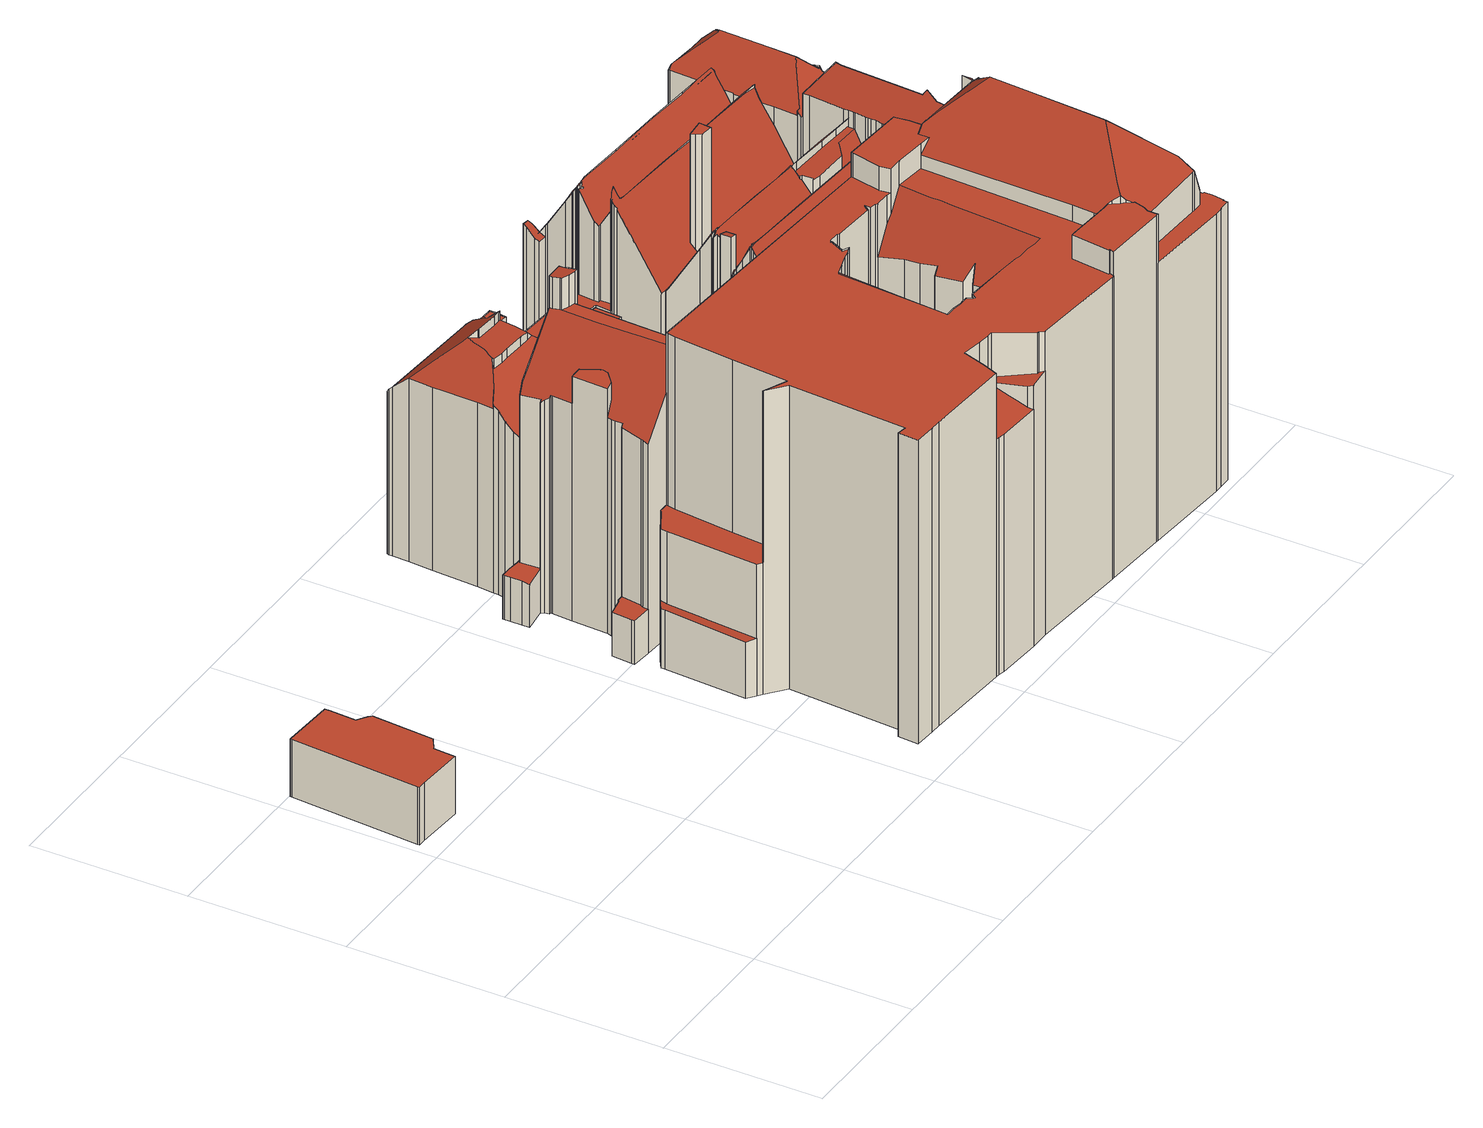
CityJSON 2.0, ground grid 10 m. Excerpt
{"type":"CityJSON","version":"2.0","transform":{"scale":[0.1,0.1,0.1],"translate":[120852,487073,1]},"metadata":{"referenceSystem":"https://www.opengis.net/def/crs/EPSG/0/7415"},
"CityObjects":{
"building1":{"type":"Building","attributes":{"dak_type":"horizontal","data_area":29.28,"data_coverage":0.851,"geconstateerd":false,"gid":17598301,"h_dak_50p":4.99,"h_dak_70p":5,"h_dak_max":5.19,"h_dak_min":4.83,"h_maaiveld":1.19,"kas_warenhuis":false,"lod11_replace":false,"ondergronds_type":"above ground","oorspronkelijkbouwjaar":1005,"pw_actueel":"yes","pw_bron":"ahn3","reconstructie_methode":"tudelft3d-geoflow","reconstruction_skipped":false,"rmse_lod12":0.0372,"rmse_lod13":0.0381,"rmse_lod22":0.0336,"rn":1,"status":"Pand in gebruik","t_run":71.97,"val3dity_codes_lod12":"[]","val3dity_codes_lod13":"[]","val3dity_codes_lod22":"[]"},"children":["building1-1"]},
"building1-1":{"type":"BuildingPart","parents":["building1"],"geometry":[{"type":"Solid","lod":"2.2","boundaries":[[[[0,1,2,3,4,5,6,7,8,9,10,11,12,13,14]],[[15,5,4,16]],[[17,6,5,15]],[[18,1,0,19]],[[20,2,1,18]],[[21,3,2,20]],[[22,13,12,23]],[[24,11,10,25]],[[25,10,9,26]],[[27,8,7,28]],[[23,12,11,24]],[[29,14,13,22]],[[19,0,14,29]],[[16,4,3,21]],[[26,9,8,27]],[[28,7,6,17]],[[15,16,21,20,18,19,29,22,23,24,25,26,27,28,17]]]],"semantics":{"surfaces":[{"type":"GroundSurface"},{"type":"WallSurface","on_footprint_edge":true},{"type":"RoofSurface"}],"values":[[0,1,1,1,1,1,1,1,1,1,1,1,1,1,1,1,2]]}}]},
"building2":{"type":"Building","attributes":{"dak_type":"slanted","data_area":481.75,"data_coverage":0.892,"geconstateerd":false,"gid":17598288,"h_dak_50p":21.17,"h_dak_70p":21.23,"h_dak_max":25.89,"h_dak_min":2.45,"h_maaiveld":1.07,"kas_warenhuis":false,"lod11_replace":false,"ondergronds_type":"above ground","oorspronkelijkbouwjaar":1922,"pw_actueel":"yes","pw_bron":"ahn3","reconstructie_methode":"tudelft3d-geoflow","reconstruction_skipped":false,"rmse_lod12":3.74,"rmse_lod13":1.98,"rmse_lod22":1.07,"rn":1,"status":"Pand in gebruik","t_run":947.66,"val3dity_codes_lod12":"[]","val3dity_codes_lod13":"[]","val3dity_codes_lod22":"[]"},"children":["building2-1"]},
"building2-1":{"type":"BuildingPart","parents":["building2"],"geometry":[{"type":"Solid","lod":"2.2","boundaries":[[[[30,31,32,33,34,35,36,37,38,39,40,41,42,43,44,45,46,47,48,49,50,51,52,53,54,55,56,57,58,59,60,61,62,63,64,65,66,67,68,69,70,71,72,73,74,75,76,77,78,79,80,81,82,83,84,85,86,87,88]],[[89,70,69,90]],[[91,62,61,92]],[[92,61,60,93]],[[94,63,62,91]],[[95,96,97]],[[98,65,64,99]],[[100,54,53,101]],[[102,42,41,103]],[[104,71,70,89]],[[105,76,75,106]],[[107,35,34,108]],[[106,75,74,109]],[[110,33,32,111]],[[90,69,68,112]],[[112,68,67,113]],[[113,67,66,114]],[[114,66,65,98]],[[115,82,81,116]],[[117,118,119,120,121]],[[122,46,45,123]],[[124,125,126]],[[127,128,129]],[[130,131,132,133]],[[134,135,136,137]],[[138,139,140,141]],[[142,143,144,145]],[[146,147,148,149]],[[150,151,149,152]],[[153,154,155,156]],[[116,81,80,157]],[[158,79,78,159]],[[160,77,76,105]],[[159,78,77,160]],[[101,53,52,161]],[[161,52,51,162]],[[163,164,165,166]],[[166,165,167,118,117]],[[168,169,170,171]],[[172,173,174,175]],[[176,177,173,172,178]],[[179,180,181]],[[182,183,139,138]],[[184,185,183,182]],[[186,187,188,189]],[[190,191,192,188]],[[193,194,177,176]],[[195,196,197,198]],[[199,200,201]],[[202,203,204,205]],[[206,207,208,209,210]],[[200,199,151,150]],[[211,212,213,214]],[[215,55,54,100]],[[131,130,216]],[[217,218,219]],[[99,64,63,94]],[[220,115,221,222]],[[223,122,224,225]],[[226,227,228,229]],[[230,231,143,142]],[[120,119,232,233]],[[121,120,234,235]],[[236,72,71,104]],[[237,238,239,240]],[[241,44,43,238,237]],[[238,43,42,102]],[[242,243,187,186]],[[244,190,243,242,245]],[[246,49,48,247]],[[248,249,247,250]],[[251,57,56,252]],[[252,56,55,215]],[[169,47,46,122,223]],[[189,188,192,249,248]],[[253,254,218,217]],[[254,253,186]],[[255,256,257,258]],[[259,260,261,262]],[[258,257,260,259]],[[126,263,264]],[[103,41,40,265]],[[229,228,266]],[[267,268,269,270]],[[271,88,87,272]],[[273,30,88,271]],[[274,275,276,277]],[[125,124,278,231,230]],[[279,85,84,280]],[[281,282,283,284]],[[285,286,287,288]],[[289,290,291,292]],[[284,283,293,294]],[[294,293,128,127]],[[295,296,280,297]],[[297,280,84,83,298]],[[109,74,73,299]],[[299,73,72,236]],[[250,247,48,47,169,168]],[[233,232,185,184]],[[298,83,82,115,220]],[[222,221,286,285]],[[300,301,282,281]],[[288,287,301,300,302]],[[303,304,305]],[[306,307,203,202]],[[133,132,307,306]],[[205,204,191,190,244]],[[308,50,49,246]],[[162,51,50,308]],[[309,310,311,207,206]],[[312,313,310,309]],[[210,209,314]],[[209,208,315,316]],[[316,315,317,318]],[[264,263,227,226]],[[108,34,33,110]],[[157,80,79,158]],[[111,32,31,319,320]],[[321,322,323,324]],[[325,59,58,326]],[[327,328,329,330]],[[326,58,57,251]],[[331,36,35,107]],[[332,37,36,331]],[[333,334,290,289]],[[335,336,135,134]],[[337,338,339,340]],[[341,342,343,344]],[[265,40,39,345]],[[346,345,39,38,347]],[[277,276,347,348]],[[348,347,38,37,332]],[[320,319,349,350]],[[214,213,334,333]],[[351,352,268,267]],[[137,136,353,354]],[[355,356,357,358]],[[359,354,353,360,361,362]],[[362,361,256,255]],[[358,357,354,359]],[[356,355,363]],[[225,224,364,365]],[[366,367,368,369]],[[370,371,194,193]],[[175,174,328,327]],[[156,155,372,373,374,375]],[[374,373,376,377]],[[377,376,378,379,380]],[[330,329,212,211]],[[145,144,296,295]],[[318,317,278,124]],[[381,382,383,384]],[[384,383,385,386]],[[387,388,378,376]],[[389,390,391]],[[319,31,30,273]],[[392,393,272,394]],[[245,242,97]],[[395,387,372,155]],[[396,397,388,387,395]],[[398,399,397,396]],[[198,197,154,153]],[[304,303,96,95]],[[400,401,336,335]],[[292,291,401,400]],[[361,360,338,337]],[[340,339,402]],[[270,269,147,146]],[[350,349,403,404]],[[405,393,392]],[[406,407,405,408]],[[369,368,322,321]],[[235,234,311,310]],[[171,170,313,312]],[[344,343,164,163]],[[404,403,409,410]],[[410,409,407,406]],[[390,389,216]],[[152,149,148,196,195]],[[380,379,411,412]],[[413,414,399,398]],[[415,416,414,413]],[[240,239,345,346]],[[141,140,382,381]],[[417,418,180,179]],[[178,172,418,417]],[[375,374,371,370]],[[412,411,419,420]],[[420,419,416,415]],[[365,364,275,274]],[[118,167,421]],[[262,261,342,341]],[[408,405,367,366]],[[394,272,87,86,323]],[[123,45,44,241]],[[324,323,86,85,279]],[[302,300,266]],[[386,385,352,351]],[[93,60,59,325]],[[243,190,188,187]],[[186,189,248,250,168,171,312,309,206,210,314,219,218,254]],[[294,422,423,424,425,226,229,266,300,281,284]],[[426,305,304,95,97,242,186,253,217,427]],[[130,133,306,202,205,244,245,97,96,428,422,294,127,129,391,390,216]],[[391,129,128,293,283,282,301,287,286,221,115,116,157,158,159,160,105,106,109,299,236,104,89,90,112,113,114,98,99,94,91,92,93,325,326,251,252,215,100,101,161,162,308,246,247,249,192,191,204,203,307,132,131,216,389]],[[264,226,425,424,423,426,427,217,219,314,209,316,318,124,126]],[[302,266,228,227,263,126,125,230,142,145,295,297,298,220,222,285,288]],[[429,430,431,432,433,207,311,234,120,233,184,182,138,141,381,384,386,351,267,270,146,149,151,199,201]],[[374,377,380,412,420,434,435,436,437,438,439,402,339,338,360,353,136,135,336,401,291,290,334,213,212,329,328,174,173,177,194,371]],[[180,418,172,175,327,330,211,214,333,289,292,400,335,134,137,354,357,356,363,440,441,442,181]],[[422,428,96,303,305,426,423]],[[272,393,405,407,409,403,349,319,273,271]],[[372,387,376,373]],[[322,368,367,405,392,394,323]],[[195,198,153,156,375,370,193,176,178,417,179,181,442,441,440,363,355,358,359,362,255,258,259,262,341,344,163,166,117,121,235,310,313,170,169,223,225,365,274,277,348,332,331,107,108,110,111,320,350,404,410,406,408,366,369,321,324,279,280,296,144,143,231,278,317,315,208,207,433,432,431,430,429,201,200,150,152]],[[416,419,411,379,378,388,397,399,414]],[[345,239,238,102,103,265]],[[140,139,183,185,232,119,118,421,443,444,445,438,437,436,435,434,420,415,413,398,396,395,155,154,197,196,148,147,269,268,352,385,383,382]],[[340,402,439,438,445,444,443,421,167,165,164,343,342,261,260,257,256,361,337]],[[275,364,224,122,123,241,237,240,346,347,276]]]],"semantics":{"surfaces":[{"type":"GroundSurface"},{"type":"WallSurface","on_footprint_edge":true},{"type":"WallSurface","on_footprint_edge":false},{"type":"RoofSurface"}],"values":[[0,1,1,1,1,2,1,1,1,1,1,1,1,1,1,1,1,1,1,2,1,2,2,2,2,2,2,2,2,2,1,1,1,1,1,1,2,2,2,2,2,2,2,2,2,2,2,2,2,2,2,2,2,1,2,2,1,2,2,2,2,2,2,1,2,1,1,2,2,1,2,1,1,1,2,2,2,2,2,2,2,1,2,2,1,1,2,2,1,2,2,2,2,2,2,1,1,1,1,2,1,2,2,2,2,2,2,2,1,1,2,2,2,2,2,2,1,1,1,2,1,2,1,1,1,2,2,2,2,1,1,2,1,2,2,2,2,2,2,2,2,2,2,2,2,2,2,2,2,2,2,2,2,2,2,2,1,2,2,2,2,2,2,2,2,2,2,2,2,2,2,2,2,2,2,2,2,2,2,2,2,2,2,2,2,2,2,2,2,2,2,2,2,2,1,1,1,2,2,1,3,3,3,3,3,3,3,3,3,3,3,3,3,3,3,3,3,3,3,3,3]]}}]},
"building3":{"type":"Building","attributes":{"dak_type":"slanted","data_area":221.77,"data_coverage":0.866,"geconstateerd":false,"gid":17598307,"h_dak_50p":16.68,"h_dak_70p":17.75,"h_dak_max":21.34,"h_dak_min":2.52,"h_maaiveld":1.04,"kas_warenhuis":false,"lod11_replace":false,"ondergronds_type":"above ground","oorspronkelijkbouwjaar":1720,"pw_actueel":"yes","pw_bron":"ahn3","reconstructie_methode":"tudelft3d-geoflow","reconstruction_skipped":false,"rmse_lod12":3,"rmse_lod13":2.05,"rmse_lod22":0.386,"rn":1,"status":"Pand in gebruik","t_run":578.35,"val3dity_codes_lod12":"[]","val3dity_codes_lod13":"[]","val3dity_codes_lod22":"[]"},"children":["building3-1"]},
"building3-1":{"type":"BuildingPart","parents":["building3"],"geometry":[{"type":"Solid","lod":"2.2","boundaries":[[[[446,447,448,449,450,451,452,453,454,455,456,457,458,459,460,461,462,463,464,465,466,467,468,469,470,471,472,473,474,475,476,477,478,479,480,481,482,483,484,485,486,487,488,489,490,491,492,493,494,495,496,497,498,499,500,501,502,503,504,505,506,507,508,509,510,511,512,513,514,515,516,517,518,519,520,521,522,523,524,525,526,527,528]],[[529,498,497,530]],[[531,496,495,532,533]],[[534,460,459,535]],[[536,503,502,537]],[[538,539,540,541]],[[541,540,500,499,542]],[[530,497,496,531]],[[543,472,471,544]],[[545,546,547,548]],[[549,522,521,550]],[[551,552,553,554]],[[555,520,519,556]],[[557,473,472,543]],[[558,452,451,559]],[[560,561,470,469,562]],[[563,554,553,561,560]],[[564,565,566,567]],[[568,518,517,569]],[[570,571,552,551]],[[572,494,493,573]],[[556,519,518,568]],[[574,575,576,577]],[[575,528,527,578]],[[579,446,528,575,574]],[[580,448,447,581]],[[577,576,582,583]],[[584,550,521,520,555]],[[585,488,585,586]],[[587,465,464,588,589]],[[589,588,590,591]],[[592,466,465,587]],[[593,594,467,466,592]],[[595,596,597,598]],[[599,600,601,595]],[[585,488,487,602]],[[532,495,494,572]],[[533,532,603,604]],[[604,603,600,599]],[[605,606,607,608]],[[609,610,611,612]],[[613,491,490,614]],[[615,616,617,618]],[[619,620,621,622]],[[623,513,512,621]],[[624,483,482,625,626]],[[614,490,489,627]],[[628,629,630,631]],[[601,632,596,595]],[[633,634,632,601]],[[635,458,457,636]],[[591,590,629,628]],[[602,487,486,637]],[[638,639,640,641]],[[642,480,479,643]],[[644,645,610,609]],[[646,481,480,642]],[[598,597,647,648]],[[625,482,481,649]],[[650,651,652,653]],[[654,655,656,657]],[[649,481,646]],[[648,647,657,658]],[[607,606,659,660]],[[643,479,478,661,662]],[[661,478,477,663]],[[664,665,645,644]],[[666,667,668]],[[668,667,554,563]],[[669,670,671,672]],[[673,674,675,676]],[[677,678,679,680,681]],[[612,611,682,683]],[[684,685,686,687]],[[622,621,512,511,688]],[[689,507,506,690,691]],[[691,690,692,693]],[[608,607,694]],[[695,449,448,580]],[[695,685,684]],[[569,517,516,696]],[[660,659,620,619]],[[697,698,606,605]],[[699,700,701,702]],[[653,652,655,654]],[[658,657,656,665,664]],[[683,682,700,699]],[[702,701,565,564]],[[567,566,703,704]],[[705,523,522,549]],[[578,527,526,706]],[[681,680,651,650,707]],[[688,511,510,703]],[[708,505,504,709]],[[704,703,510,509,710]],[[693,692,711,712]],[[583,582,550,584]],[[713,524,523,705]],[[714,715,716,717]],[[690,506,505,708]],[[696,516,515,718]],[[719,720,450,449,695,684]],[[627,489,488,585]],[[641,640,484,483,624]],[[637,486,485,721]],[[626,625,722,639,638]],[[723,724,725,726]],[[726,725,727,728]],[[728,727,729,730]],[[731,732,720,719]],[[730,729,733,734]],[[548,547,724,723]],[[735,463,462,736]],[[736,462,461,737]],[[588,464,463,735,738]],[[738,735,739,740]],[[741,474,473,557]],[[618,617,455,454,742]],[[535,459,458,635]],[[636,457,456,743]],[[737,461,460,534]],[[744,468,467,594]],[[562,469,468,744]],[[672,671,594,593]],[[745,746,670,669]],[[747,748,749,750]],[[751,741,752,753]],[[754,476,475,755]],[[663,477,476,754]],[[662,661,698,697]],[[734,733,546,545]],[[756,757,755,758]],[[758,755,475,474,741,751]],[[740,739,616,615]],[[544,471,470,561]],[[753,752,759,760]],[[760,759,761,762]],[[763,764,757,756]],[[765,766,767,768]],[[766,514,513,623]],[[769,770,771,772]],[[712,711,773,774]],[[537,502,501,775]],[[709,504,503,536]],[[687,686,776]],[[631,630,748,747]],[[750,749,746,745]],[[777,778,571,570]],[[762,761,779,780]],[[710,509,508,781]],[[781,508,507,689]],[[782,783,784]],[[774,773,539,538]],[[775,501,500,540]],[[783,782,785,715,714]],[[786,525,524,713]],[[706,526,525,786]],[[581,447,446,579]],[[676,675,678,677]],[[787,788,789]],[[772,771,679,678]],[[707,650,790]],[[717,716,634,633]],[[743,456,455,617]],[[742,454,453,791]],[[559,451,450,720]],[[791,453,452,558]],[[792,793,732,731]],[[793,792,794]],[[795,492,491,613]],[[573,493,492,795]],[[586,585,788,787]],[[721,485,484,640]],[[639,722,770,769]],[[785,782,796]],[[797,798,796]],[[798,797,674,673]],[[780,779,778,777]],[[799,800,764,763]],[[768,767,800,799]],[[718,515,514,766,765]],[[542,499,498,529]],[[668,563,560,562,801,666]],[[771,770,722,625,649,646,642,643,662,697,605,608,694,802,803,804,805,700,682,611,610,645,665,656,655,652,651,680,679]],[[706,786,713,705,549,550,582,576,575,578]],[[626,638,641,624]],[[535,635,636,743,617,616,739,735,736,737,534]],[[734,545,548,723,726,728,730]],[[750,745,669,672,593,592,587,589,591,628,631,747]],[[778,779,761,759,752,741,557,543,544,561,553,552,571]],[[766,623,621,620,659,606,698,661,663,754,755,757,764,800,767]],[[537,775,540,539,773,711,692,690,708,709,536]],[[748,630,806,807,808,555,556,568,809,749]],[[810,784,783,714,717,633,601,600,603,532,572,573,795,613,614,627,585,586,787,789,811]],[[781,689,691,693,712,774,538,541,542,529,530,531,533,604,599,595,598,648,658,664,644,609,612,683,699,702,564,567,704,710]],[[677,681,707,790,812,647,597,596,632,634,716,715,785,796,798,673,676]],[[790,650,653,654,657,647,812]],[[797,796,782,784,810,811,789,788,585,602,637,721,640,639,769,772,678,675,674]],[[793,794,776,686,685,695,580,581,579,574,577,583,584,555,808,807,806,630,629,590,588,738,740,615,618,742,791,558,559,720,732]],[[794,792,731,719,684,687,776]],[[803,802,694,607,660,619,622,688,703,566,565,701,700,805,804]],[[666,801,562,744,594,671,670,746,749,809,568,569,546,733,813,814,570,551,554,667]],[[768,799,763,756,758,751,753,760,762,780,777,570,814,813,733,729,727,725,724,547,546,569,696,718,765]]]],"semantics":{"surfaces":[{"type":"GroundSurface"},{"type":"WallSurface","on_footprint_edge":true},{"type":"WallSurface","on_footprint_edge":false},{"type":"RoofSurface"}],"values":[[0,1,1,1,1,2,1,1,1,2,1,2,1,1,1,1,2,2,1,2,1,1,2,1,1,1,2,1,1,1,2,1,1,2,2,1,1,2,2,2,2,1,2,2,1,1,1,2,2,2,1,2,1,2,1,2,1,2,1,2,2,1,2,2,1,1,2,2,2,2,2,2,2,2,1,1,2,2,1,2,1,2,2,2,2,2,2,2,2,1,1,2,1,1,1,2,2,1,2,1,1,1,1,1,1,2,2,2,2,2,2,2,1,1,1,2,1,1,1,1,1,1,1,2,2,2,2,1,1,2,2,2,1,2,1,2,2,2,2,1,2,2,1,1,2,2,2,2,2,1,1,2,2,1,2,1,1,1,2,2,2,2,2,1,1,1,1,2,2,1,1,2,1,2,2,2,2,2,2,2,1,1,3,3,3,3,3,3,3,3,3,3,3,3,3,3,3,3,3,3,3,3,3]]}}]},
"building4":{"type":"Building","attributes":{"dak_type":"slanted","data_area":209.06,"data_coverage":0.858,"geconstateerd":false,"gid":17598294,"h_dak_50p":15.48,"h_dak_70p":17.22,"h_dak_max":21.88,"h_dak_min":6.78,"h_maaiveld":1.05,"kas_warenhuis":false,"lod11_replace":false,"ondergronds_type":"above ground","oorspronkelijkbouwjaar":1005,"pw_actueel":"yes","pw_bron":"ahn3","reconstructie_methode":"tudelft3d-geoflow","reconstruction_skipped":false,"rmse_lod12":2.86,"rmse_lod13":2.42,"rmse_lod22":0.543,"rn":1,"status":"Pand in gebruik","t_run":612.98,"val3dity_codes_lod12":"[]","val3dity_codes_lod13":"[]","val3dity_codes_lod22":"[]"},"children":["building4-1"]},
"building4-1":{"type":"BuildingPart","parents":["building4"],"geometry":[{"type":"Solid","lod":"2.2","boundaries":[[[[815,816,817,818,819,820,821,822,823,824,825,826,827,828,829,830,831,832,833,834,835,836,837,838,839,840,841,842,843,844,845,846,847,848,849,850,851,852,853,854,855,856,857,858,859,860,861,862,863,864,865,866,867,868,869,870,871,872,873,874,875,876,877,878,879,880,881,882,883,884,885,886,887,888,889]],[[890,853,852,891]],[[892,893,850,849,894]],[[895,880,896]],[[897,842,841,898]],[[898,841,840,899]],[[900,837,836,901]],[[902,830,829,903]],[[904,839,838,905]],[[905,838,837,900]],[[906,835,834,907]],[[908,856,855,909]],[[910,881,880,895]],[[911,876,875,912]],[[896,880,879,913]],[[914,915,916,917]],[[918,919,920,921]],[[922,883,882,923]],[[924,925,926,927]],[[928,832,831,929]],[[894,849,848,930]],[[931,932,933,934]],[[935,878,877,936]],[[937,871,870,938]],[[939,872,871,937]],[[940,941,942,943]],[[943,942,944,945]],[[946,947,948,949,950]],[[951,952,953,954]],[[955,956,957]],[[957,956,932,931]],[[958,909,855,854,959]],[[959,854,853,890]],[[960,961,962]],[[891,852,851,963]],[[893,892,962]],[[964,965,966,967]],[[967,966,968,969,970]],[[970,969,971]],[[972,973,974,975]],[[976,977,978,979]],[[899,840,839,904]],[[980,981,982,983]],[[984,985,952,951]],[[986,987,826,825,988]],[[989,990,991]],[[992,857,856,908]],[[993,888,887,994]],[[994,887,886,995]],[[996,845,844,997]],[[998,999,907,1000]],[[1001,820,819,1002]],[[1003,1004,1005,1006]],[[1001,1007,1008]],[[1002,819,818,1009]],[[1010,1011,1012,1013]],[[1014,1015,1016,1017]],[[1017,1016,981,980]],[[1018,828,827,1019]],[[1020,824,823,1021]],[[1021,823,822,1022]],[[1008,1007,1004,1003,1023]],[[921,920,977,976]],[[1024,1025,919,918]],[[936,877,876,911]],[[930,848,847,1026]],[[1026,847,846,1027,1028]],[[1029,1030,965,964]],[[1031,1032,925,924]],[[995,886,885,1033]],[[1034,1035,1036,1037]],[[1037,1036,1038,1039]],[[1039,1038,1040,1041]],[[1042,1043,1035,1034]],[[1044,968,1043,1042]],[[1045,1046,1030,1029]],[[1028,1027,1046,1045]],[[963,851,850,893]],[[1047,1048,1049]],[[915,865,864,1050]],[[975,974,971]],[[1051,1052,1053,1054]],[[1055,1056,1015,1014]],[[954,953,1056,1055]],[[1057,866,865,915,914]],[[912,875,874,1058]],[[1059,1060,873,872,939]],[[1061,1062,1063,1064]],[[1058,874,873,1060]],[[1064,1065,1066]],[[1065,1064,1063,1060,1059]],[[1067,1068,1069]],[[1070,1071,1072,1073,1074]],[[1074,1073,1075,1076]],[[1077,1078,1079]],[[1076,1075,1079]],[[1080,1081,1082,1077]],[[1083,1084,1085]],[[950,949,941,940]],[[949,948,1086,1087]],[[1087,1086,1088]],[[1089,1090,1091,1092]],[[1049,1048,1088]],[[1093,1094,1047,1049]],[[1095,859,858,1094,1093]],[[1000,907,834,833,1096]],[[1097,843,842,897]],[[997,844,843,1097]],[[1027,846,845,996]],[[1098,1099,1100,1101]],[[1102,889,888,993,1103]],[[1103,993,1090,1089]],[[1104,817,816,1105]],[[945,944,973,972]],[[1062,1061,1069]],[[1106,821,820,1001]],[[1009,818,817,1104]],[[1013,1012,1107,1108]],[[1109,1110,999,998]],[[1108,1107,1110,1109]],[[901,836,835,906]],[[1096,833,832,928]],[[1111,1112,1113,1114]],[[1115,862,861,1116]],[[1117,860,859,1095]],[[1116,861,860,1117]],[[1118,1119,987,986]],[[1119,1118,1120]],[[1019,827,826,987]],[[903,829,828,1018]],[[929,831,830,902]],[[1121,1122,1123,1124]],[[983,982,1125]],[[1054,1053,1011,1010]],[[1092,1091,1099,1098]],[[1022,822,821,1106]],[[1006,1005,1126]],[[1101,1100,1052,1051]],[[969,968,1044]],[[917,1127,1111]],[[1128,1129,1112,1111]],[[1114,1113,1129,1128]],[[1130,863,862,1115]],[[1127,917,916,1131,1132]],[[1132,1131,1050,1133]],[[1133,1050,864,863,1130]],[[1134,881,910]],[[985,984,1120]],[[988,825,824,1020]],[[1135,1136,1137]],[[1138,869,868,1139]],[[1136,867,866,1057]],[[1139,868,867,1136,1135]],[[979,978,1025,1024]],[[961,960,909,958]],[[913,879,878,935]],[[1140,1141,1142,1143]],[[1144,1145,1146,1032,1031]],[[1143,1142,1145,1144]],[[1041,1040,1146,1145]],[[927,926,884,883,1147]],[[1033,885,884,926]],[[1147,883,922]],[[923,882,881,1134]],[[1148,815,889,1102]],[[1105,816,815,1148]],[[1094,858,857,992]],[[1084,1083,947,946]],[[1081,1080,1085]],[[1082,1078,1077]],[[990,989,1071,1070]],[[1068,1067,1072,1071]],[[1124,1123,1149]],[[934,933,1122,1121]],[[1150,1151,991]],[[938,870,869,1138]],[[1151,1150,1152]],[[944,942,941,949,1087,1088,1048,1047,1094,992,908,909,960,962,892,894,930,1026,1028,1045,1029,964,967,970,971,974,973]],[[963,893,962,961,958,959,890,891]],[[1122,933,932,956,955,1153,1154,954,1055,1014,1017,980,983,1155,1123]],[[954,1154,1153,955,1156,1157,1158,1159,903,1018,1019,987,1119,1120,984,951]],[[1053,1052,1100,1099,1091,1090,993,994,995,1033,926,925,1032,1146,1040,1038,1036,1035,1043,968,966,965,1030,1046,1027,996,997,1097,897,898,899,904,905,900,901,906,907,999,1110,1107,1012,1011]],[[985,1120,1118,986,988,1020,1021,1022,1106,1001,1008,1023,1160,1161,1162,1125,982,981,1016,1015,1056,953,952]],[[934,1121,1124,1149,1163,1164,1165,1166,998,1000,1096,928,929,902,903,1159,1158,1157,1156,955,957,931]],[[917,1111,1114,1167,1137,1136,1057,914]],[[1129,1113,1112]],[[1114,1128,1111,1127,1132,1133,1130,1115,1116,1117,1095,1168,1169,1170]],[[1050,1131,916,915]],[[1167,1171,1172,1066,1065,1059,939,937,938,1138,1139,1135,1137]],[[979,1024,918,921,976]],[[1041,1145,1142,1141,1173,1152,1150,991,990,1070,1074,1076,1079,1078,1082,1174,1175,1176,1177,1178]],[[1134,910,895,896,913,935,936,911,912,1058,1060,1063,1062,1069,1068,1071,989,991,1151,1152,1173,1141,1140,1143,1144,1031,924,927,1147,922,923],[978,977,920,919,1025]],[[1104,1105,1148,1102,1103,1089,1092,1098,1101,1051,1179,1180,1181,1126,1005,1004,1007,1001,1002,1009]],[[1085,1080,1077,1079,1075,1073,1072,1067,1069,1061,1064,1066,1172,1171,1167,1114,1170,1169,1168,1095,1093,1049,1088,1086,948,947,1083]],[[1126,1181,1180,1179,1051,1054,1010,1013,1108,1109,998,1166,1165,1164,1163,1149,1123,1155,983,1125,1162,1161,1160,1023,1003,1006]],[[975,971,969,1044,1042,1034,1037,1039,1041,1178,1177,1176,1175,1174,1082,1081,1085,1084,946,950,940,943,945,972]]]],"semantics":{"surfaces":[{"type":"GroundSurface"},{"type":"WallSurface","on_footprint_edge":true},{"type":"WallSurface","on_footprint_edge":false},{"type":"RoofSurface"}],"values":[[0,1,1,1,1,1,1,1,1,1,1,1,1,1,1,2,2,1,2,1,1,2,1,1,1,2,2,2,2,2,2,1,1,2,1,2,2,2,2,2,2,1,2,2,1,2,1,1,1,1,2,1,2,2,1,2,2,2,1,1,1,2,2,2,1,1,1,2,2,1,2,2,2,2,2,2,2,1,2,1,2,2,2,2,1,1,1,2,1,2,2,2,2,2,2,2,2,2,2,2,2,2,2,2,1,1,1,1,1,2,1,2,1,2,2,1,1,2,2,2,1,1,2,1,1,1,2,2,1,1,1,2,2,2,2,1,2,2,2,2,2,2,1,2,2,1,1,2,1,2,1,1,1,2,2,1,2,2,2,2,1,1,1,1,1,1,1,2,2,2,2,2,2,2,2,1,2,3,3,3,3,3,3,3,3,3,3,3,3,3,3,3,3,3,3,3]]}}]}
},
"vertices":[
[10,297,2],[10,298,2],[11,298,2],[45,296,2],[45,293,2],[44,276,2],[50,272,2],[52,270,2],[49,230,2],[47,229,2],[41,225,2],[40,211,2],[9,213,2],[4,213,2],[4,214,2],[44,276,40],[45,293,40],[50,272,40],[10,298,40],[10,297,40],[11,298,40],[45,296,40],[4,213,40],[9,213,40],[40,211,40],[41,225,40],[47,229,40],[49,230,40],[52,270,40],[4,214,40],
[307,20,1],[304,20,1],[247,24,1],[240,24,1],[226,25,1],[227,38,1],[233,37,1],[238,113,1],[226,123,1],[223,125,1],[218,129,1],[221,182,1],[221,184,1],[227,188,1],[242,196,1],[243,197,1],[249,197,1],[433,185,1],[475,182,1],[535,178,1],[538,178,1],[545,177,1],[546,177,1],[546,176,1],[546,174,1],[547,174,1],[546,166,1],[546,161,1],[545,161,1],[544,154,1],[543,136,1],[544,136,1],[543,123,1],[542,123,1],[540,97,1],[541,97,1],[540,84,1],[539,84,1],[538,59,1],[539,59,1],[538,46,1],[537,46,1],[535,21,1],[536,21,1],[536,16,1],[535,8,1],[534,8,1],[534,7,1],[534,5,1],[527,5,1],[526,5,1],[521,5,1],[464,9,1],[462,9,1],[420,12,1],[419,12,1],[353,17,1],[340,17,1],[311,19,1],[538,46,185],[539,59,185],[543,123,186],[544,136,186],[543,136,186],[542,123,186],[525,157,222],[525,157,219],[525,160,219],[541,97,186],[540,97,186],[546,174,186],[546,176,186],[221,184,40],[221,182,40],[537,46,185],[534,8,185],[535,8,185],[227,38,202],[226,25,202],[536,16,185],[240,24,202],[247,24,202],[538,59,185],[539,84,186],[540,84,186],[464,9,185],[521,5,185],[416,160,201],[416,160,91],[417,159,90],[417,159,166],[417,159,201],[249,197,88],[243,197,88],[454,38,212],[454,38,217],[459,38,217],[524,17,195],[524,17,185],[528,34,185],[535,156,189],[535,156,186],[535,162,186],[535,162,191],[360,132,176],[360,132,87],[361,138,87],[361,138,176],[415,122,167],[415,122,90],[415,104,89],[415,104,169],[423,40,217],[423,40,201],[420,15,201],[420,15,217],[414,70,171],[414,70,88],[414,66,88],[414,66,171],[420,66,201],[420,66,181],[414,66,201],[406,67,201],[406,67,92],[397,68,98],[397,68,201],[526,5,185],[527,5,185],[534,5,185],[534,7,185],[546,177,186],[545,177,186],[411,164,202],[411,164,86],[411,160,88],[411,160,202],[416,160,88],[433,185,217],[433,185,201],[433,184,201],[433,184,217],[356,71,176],[356,71,87],[359,72,89],[359,72,171],[360,71,202],[360,71,89],[356,71,202],[348,72,202],[348,72,190],[341,72,202],[418,122,172],[418,122,88],[418,133,170],[418,133,89],[476,165,217],[476,165,211],[476,173,199],[476,173,217],[526,168,199],[526,168,186],[476,173,186],[362,68,202],[362,68,90],[412,66,201],[412,66,89],[407,67,92],[407,67,201],[426,65,191],[426,65,201],[432,65,201],[534,167,196],[534,167,186],[529,168,186],[529,168,211],[439,158,217],[439,158,201],[459,156,201],[459,156,210],[459,156,217],[357,81,175],[357,81,87],[362,96,89],[362,96,168],[547,174,186],[536,145,186],[471,162,221],[471,162,217],[467,162,217],[464,9,217],[464,12,185],[464,12,217],[249,197,202],[249,196,88],[249,196,202],[463,32,222],[463,32,217],[465,30,217],[465,30,219],[426,40,217],[426,40,201],[418,143,89],[418,143,169],[427,159,182],[427,159,201],[535,21,185],[227,188,88],[227,188,41],[227,184,40],[227,184,88],[242,196,88],[526,162,217],[526,162,208],[526,168,219],[526,162,219],[535,178,186],[475,182,186],[475,181,217],[475,181,186],[475,182,217],[546,161,186],[546,166,186],[476,162,221],[476,162,217],[367,153,202],[367,153,95],[370,159,91],[370,159,202],[372,163,202],[372,163,88],[379,163,88],[379,163,202],[460,36,217],[460,36,219],[218,129,38],[467,27,217],[414,80,170],[414,80,88],[414,79,88],[414,79,170],[311,19,158],[340,17,158],[307,20,158],[244,152,202],[244,152,88],[241,116,88],[241,116,202],[454,38,201],[419,12,201],[420,12,201],[473,19,209],[473,19,185],[516,17,185],[516,17,211],[464,16,217],[464,16,185],[466,19,185],[466,19,217],[364,101,166],[364,101,90],[360,109,88],[360,109,173],[518,17,185],[518,17,211],[421,15,217],[421,15,201],[420,12,217],[462,9,217],[536,21,185],[468,26,215],[468,26,185],[468,26,217],[524,157,220],[524,157,222],[523,157,222],[535,167,192],[535,167,186],[538,178,186],[430,158,217],[430,158,201],[430,158,188],[429,165,217],[429,165,201],[467,155,217],[455,58,201],[455,58,212],[454,44,201],[454,44,212],[304,20,158],[304,20,202],[351,20,202],[351,20,175],[353,17,176],[353,17,202],[544,154,186],[545,161,186],[356,75,176],[356,75,87],[357,79,87],[357,79,176],[233,37,202],[238,113,202],[362,97,168],[362,97,89],[359,112,176],[359,112,87],[377,147,98],[377,147,96],[379,146,97],[379,146,98],[380,162,202],[380,162,88],[408,160,88],[408,160,202],[223,125,39],[223,125,88],[226,123,88],[226,123,202],[308,30,164],[308,30,202],[414,86,170],[414,86,88],[366,149,89],[366,149,169],[354,146,202],[354,146,189],[361,148,176],[361,148,202],[366,149,202],[371,151,92],[371,151,96],[371,151,202],[347,144,202],[248,191,88],[248,191,202],[337,42,202],[337,42,173],[350,20,175],[350,20,202],[363,67,202],[363,67,91],[397,68,89],[365,70,91],[365,70,92],[365,70,202],[369,74,92],[369,74,94],[369,74,69],[375,81,69],[375,81,98],[421,100,179],[421,100,85],[415,98,89],[415,98,169],[414,89,88],[414,89,170],[401,71,91],[401,71,69],[536,143,186],[536,143,185],[534,117,186],[339,20,173],[339,20,159],[340,17,174],[401,71,96],[403,73,95],[403,73,69],[398,80,98],[398,80,69],[360,110,174],[360,110,87],[383,144,99],[311,39,169],[311,39,202],[333,42,172],[326,43,202],[326,43,172],[333,42,202],[313,45,173],[313,45,202],[385,91,69],[385,91,103],[392,90,102],[392,90,68],[388,88,105],[388,88,69],[354,71,202],[354,71,180],[388,91,69],[388,91,105],[416,155,91],[516,26,219],[490,57,248],[468,37,227],[465,34,224],[495,133,248],[477,155,228],[517,38,219],[433,78,201],[434,92,201],[436,120,201],[437,131,201],[437,138,201],[389,95,105],[389,96,105],[390,109,105],[390,110,105],[392,134,105],[390,136,104],[346,134,202],[344,110,202],[343,98,202],[412,151,93],[395,137,103],[394,136,104],
[236,217,0],[236,222,0],[236,224,0],[237,227,0],[238,250,0],[239,263,0],[239,264,0],[238,264,0],[237,267,0],[236,269,0],[221,267,0],[221,272,0],[221,279,0],[221,283,0],[221,284,0],[228,284,0],[236,283,0],[241,283,0],[267,281,0],[272,281,0],[277,281,0],[278,281,0],[294,280,0],[296,280,0],[313,278,0],[315,278,0],[320,278,0],[342,276,0],[339,227,0],[343,227,0],[348,227,0],[379,225,0],[381,224,0],[381,228,0],[381,229,0],[381,230,0],[381,231,0],[381,238,0],[386,237,0],[386,241,0],[385,242,0],[380,242,0],[385,243,0],[385,244,0],[385,246,0],[385,253,0],[384,274,0],[394,273,0],[505,266,0],[520,265,0],[551,263,0],[553,263,0],[552,259,0],[549,206,0],[554,206,0],[558,205,0],[561,205,0],[560,182,0],[560,176,0],[557,176,0],[547,177,0],[546,177,0],[534,178,0],[516,179,0],[514,179,0],[401,187,0],[381,188,0],[346,190,0],[343,191,0],[341,191,0],[335,191,0],[308,193,0],[272,195,0],[268,195,0],[264,196,0],[231,198,0],[218,199,0],[218,201,0],[219,214,0],[230,216,0],[231,217,0],[234,217,0],[235,217,0],[552,259,180],[553,263,180],[551,263,180],[520,265,123],[520,265,178],[221,284,29],[221,283,29],[560,182,15],[561,205,15],[547,196,180],[547,196,16],[554,206,16],[554,206,180],[549,206,180],[320,278,122],[315,278,122],[308,195,155],[308,195,132],[335,194,132],[335,194,155],[218,199,29],[231,198,29],[311,245,131],[311,245,122],[312,261,122],[312,261,130],[264,196,182],[268,195,182],[342,276,121],[239,264,144],[239,263,144],[313,278,154],[313,278,122],[296,280,154],[312,261,154],[515,189,179],[515,189,140],[514,183,131],[514,183,179],[272,195,182],[308,193,132],[310,229,131],[310,229,122],[505,266,123],[394,273,124],[235,217,141],[235,217,29],[233,204,29],[233,204,139],[234,217,29],[236,217,143],[236,224,143],[236,222,143],[232,202,29],[232,202,139],[231,198,138],[385,243,174],[385,243,175],[272,281,201],[267,281,180],[267,281,201],[267,279,180],[267,279,201],[277,281,201],[278,281,201],[278,281,179],[518,235,178],[518,235,167],[518,232,167],[518,232,178],[518,238,178],[518,238,168],[518,235,173],[380,242,172],[520,261,130],[520,261,178],[381,218,175],[381,218,122],[381,218,174],[381,218,176],[517,217,178],[517,217,160],[516,213,168],[516,213,178],[385,253,159],[385,246,171],[237,269,141],[237,269,29],[236,269,29],[236,269,139],[381,193,134],[381,193,122],[381,188,122],[381,188,126],[346,190,122],[381,238,176],[381,231,150],[381,231,176],[385,244,174],[267,274,202],[267,274,181],[267,273,181],[267,273,202],[518,235,168],[506,236,173],[506,236,168],[221,279,29],[221,272,29],[385,242,172],[386,231,175],[386,231,153],[386,237,164],[386,237,175],[381,229,155],[381,228,156],[517,220,178],[517,220,154],[381,230,153],[518,231,167],[518,231,178],[381,230,152],[493,225,154],[493,225,148],[510,224,147],[510,224,154],[512,224,154],[512,224,147],[517,224,147],[517,224,154],[517,224,178],[381,217,122],[381,217,172],[381,224,122],[381,224,163],[379,225,122],[517,222,178],[517,222,151],[296,266,154],[296,263,153],[296,263,154],[278,275,202],[278,275,178],[278,278,179],[278,278,201],[463,233,168],[463,233,165],[465,227,155],[465,227,167],[465,227,166],[465,227,154],[465,227,148],[470,226,148],[470,226,166],[516,212,169],[516,212,178],[237,227,162],[237,227,144],[243,228,151],[243,228,162],[401,187,126],[546,177,180],[547,177,16],[547,177,180],[547,182,16],[547,182,180],[385,218,175],[237,227,143],[335,191,132],[381,219,174],[381,219,122],[516,210,178],[516,210,174],[515,190,141],[515,190,179],[514,179,125],[514,179,179],[218,201,29],[231,217,29],[493,225,166],[557,176,15],[560,176,15],[516,179,179],[546,186,16],[546,186,180],[219,214,29],[466,238,174],[466,238,168],[492,237,168],[492,237,173],[341,191,132],[238,250,162],[238,250,144],[386,241,170],[386,231,150],[336,218,154],[336,218,132],[336,219,132],[336,219,154],[317,221,131],[317,221,154],[316,221,131],[316,221,154],[241,250,162],[241,250,148],[310,222,131],[310,222,155],[241,283,29],[236,283,29],[228,284,29],[241,283,146],[236,282,29],[236,282,140],[339,227,122],[237,267,141],[221,267,28],[294,280,157],[279,270,202],[279,270,177],[272,271,202],[272,271,181],[276,270,181],[276,270,202],[339,227,131],[336,227,122],[336,227,131],[348,227,122],[343,227,122],[343,218,132],[343,218,122],[343,227,131],[333,227,122],[333,227,131],[317,228,122],[317,228,131],[343,204,132],[343,204,122],[343,191,132],[343,191,122],[343,194,122],[343,194,132],[391,231,153],[391,231,150],[458,227,148],[458,227,153],[546,188,16],[546,188,180],[558,205,15],[251,235,162],[311,229,131],[311,229,122],[312,229,122],[312,229,131],[534,178,179],[461,238,173],[461,238,174],[461,239,174],[461,238,169],[230,216,29],[387,243,175],[387,243,174],[389,243,174],[502,232,167],[238,264,143],[246,250,162],[246,250,154],[252,239,162],[384,274,124],[462,235,168],[462,234,166],[462,234,168],[343,197,132],[343,197,122],[296,276,154],[394,217,175],[429,215,175],[501,211,174],[513,210,174],[266,250,181],[265,198,182],[265,197,182],[272,197,182],[446,239,174],[424,241,174],[505,232,167],[310,224,131],[310,226,131],
[338,311,1],[337,291,1],[336,281,1],[336,277,1],[319,278,1],[315,278,1],[313,278,1],[238,283,1],[238,287,1],[238,292,1],[239,297,1],[239,300,1],[240,311,1],[242,340,1],[243,356,1],[243,366,1],[243,368,1],[244,370,1],[320,365,1],[323,365,1],[327,365,1],[346,364,1],[347,364,1],[347,360,1],[346,353,1],[340,354,1],[335,354,1],[335,347,1],[334,337,1],[336,337,1],[341,337,1],[386,334,1],[387,334,1],[387,339,1],[388,351,1],[386,351,1],[379,351,1],[379,354,1],[379,359,1],[379,361,1],[384,361,1],[461,356,1],[463,356,1],[524,352,1],[527,352,1],[547,350,1],[556,350,1],[558,350,1],[557,349,1],[557,342,1],[557,341,1],[553,273,1],[552,273,1],[552,271,1],[553,270,1],[553,265,1],[553,263,1],[552,263,1],[518,265,1],[515,265,1],[429,271,1],[421,271,1],[418,271,1],[405,272,1],[386,274,1],[379,274,1],[381,303,1],[381,305,1],[381,306,1],[381,307,1],[382,317,1],[346,320,1],[341,320,1],[339,320,1],[338,315,1],[379,359,141],[379,354,136],[386,351,141],[386,351,133],[388,351,141],[379,274,126],[379,274,125],[335,347,103],[335,354,103],[340,354,103],[347,364,103],[346,364,103],[243,366,113],[243,356,122],[346,353,103],[347,360,103],[327,365,103],[323,365,103],[461,356,124],[384,361,125],[381,303,170],[421,271,124],[429,271,124],[386,274,125],[557,341,172],[557,341,101],[555,339,101],[555,339,174],[419,275,207],[419,275,131],[421,272,125],[421,272,207],[381,306,175],[381,305,173],[382,307,176],[382,307,102],[381,307,102],[381,307,176],[244,370,108],[243,368,111],[387,339,160],[267,325,151],[267,325,145],[282,324,145],[282,324,151],[405,272,125],[418,271,124],[553,263,163],[553,265,165],[552,263,163],[492,325,175],[492,325,171],[464,327,171],[464,327,175],[446,328,172],[446,328,175],[522,322,173],[522,322,162],[522,324,162],[522,324,171],[522,324,174],[255,310,139],[255,310,136],[258,312,138],[258,312,142],[263,330,146],[267,326,145],[267,326,150],[384,361,142],[379,361,143],[385,359,128],[385,359,140],[385,354,136],[379,351,134],[388,332,172],[388,332,102],[389,331,102],[389,331,174],[389,330,102],[389,330,173],[389,330,174],[390,331,174],[425,329,175],[425,329,172],[394,331,172],[394,331,175],[429,271,207],[429,271,125],[430,279,137],[430,279,207],[283,308,142],[283,308,136],[290,308,136],[290,308,141],[251,307,135],[251,307,133],[239,300,125],[239,300,123],[239,297,123],[512,297,172],[512,297,173],[474,299,173],[463,356,124],[339,320,103],[341,320,103],[346,320,103],[341,337,103],[336,337,103],[322,360,113],[322,360,103],[323,365,108],[315,278,109],[319,278,109],[316,282,112],[316,282,109],[318,287,109],[318,287,111],[316,281,109],[316,281,112],[336,277,108],[318,325,114],[318,325,103],[319,334,103],[319,334,113],[264,309,142],[264,309,136],[269,309,136],[269,309,142],[242,340,122],[240,311,123],[238,292,118],[238,287,113],[238,283,110],[316,282,113],[418,278,207],[418,278,135],[387,334,169],[386,334,102],[386,334,169],[387,332,172],[387,332,102],[384,308,178],[384,308,102],[382,317,102],[386,330,172],[386,330,102],[385,320,102],[385,320,155],[385,317,102],[385,317,152],[387,317,102],[387,317,152],[389,329,172],[389,329,102],[389,330,172],[386,332,172],[386,332,102],[524,351,125],[524,351,126],[524,351,162],[557,342,101],[323,323,108],[323,323,103],[322,323,103],[322,323,110],[257,310,142],[257,310,136],[553,273,171],[515,265,122],[518,265,163],[518,265,122],[520,283,163],[520,283,151],[519,268,127],[519,268,163],[519,268,166],[522,268,166],[520,293,162],[520,293,167],[520,291,163],[521,296,173],[521,296,171],[521,296,162],[521,297,162],[521,297,172],[521,298,162],[521,298,170],[521,309,162],[521,309,152],[521,303,162],[522,310,162],[522,310,152],[521,309,151],[522,321,162],[522,321,170],[522,316,162],[523,325,162],[523,325,169],[523,329,162],[336,320,108],[336,320,103],[336,325,103],[336,325,108],[524,352,162],[524,352,124],[527,352,164],[320,365,108],[334,337,103],[334,325,108],[334,325,103],[329,324,103],[329,324,108],[338,315,108],[339,320,108],[336,281,108],[337,291,108],[313,278,109],[319,335,103],[319,335,113],[319,336,113],[319,336,103],[552,338,177],[552,338,101],[545,332,98],[545,332,183],[558,350,164],[556,350,164],[547,350,164],[240,301,126],[240,301,124],[246,304,130],[287,324,151],[287,324,145],[288,324,145],[288,324,151],[295,308,136],[321,297,109],[555,339,175],[545,333,182],[545,333,98],[557,349,165],[555,340,101],[555,340,174],[557,342,172],[381,303,171],[552,273,175],[552,273,173],[548,276,177],[553,270,171],[552,271,172],[387,305,174],[387,305,173],[387,306,172],[387,306,175],[387,309,180],[387,309,166],[387,309,102],[381,306,176],[338,311,108],[291,332,143],[460,300,172],[460,300,173],[430,302,173],[262,326,145],[260,318,144],[289,315,143],[261,333,143],[255,340,137],[255,341,136],[243,355,123],[314,285,115],[309,291,121],[299,303,132],[295,336,138],[300,340,134],[303,343,132],[306,346,128],[542,282,184],[527,351,165],[528,351,165],[544,332,182],[539,280,182],[539,280,181],[392,304,173],[510,310,151],[479,312,151],[447,314,151],[402,316,152],[390,317,152],[323,316,108],[322,313,108],[322,310,108]
]}
